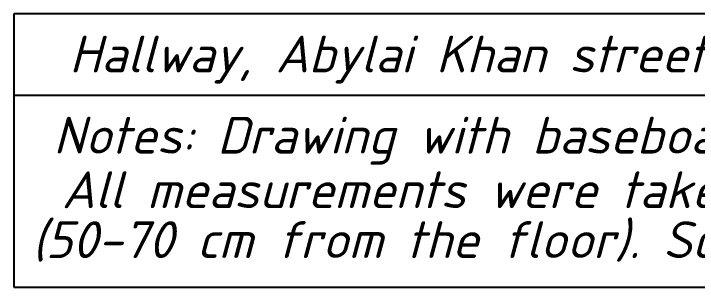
# Model space of a CAD drawing. Header units: millimetres. Extents: x 0 to 135706, y 0 to 79429.
# Drawn here: x 0 to 27930, y 0 to 11166 of the extents above; entities that cross this region are included whole.
import ezdxf
from ezdxf.enums import TextEntityAlignment as Align

# ---------------------------------------------------------------- set-up
doc = ezdxf.new("R2010")
doc.units = ezdxf.units.MM
doc.styles.add('GOST', font='ISOCPEUI.TTF')

msp = doc.modelspace()

# ---------------------------------------------------------------- linework, layer by layer
for p, q in [((54386.708, 11165.594), (0, 11165.594)), ((0, 11165.594), (0, 10910.908)), ((0, 10910.908), (0, 0)), ((0, 7837.736), (49071.66, 7837.736)), ((0, 0), (54386.708, 0))]:
    msp.add_line(p, q)

# ---------------------------------------------------------------- texts
at = {"style": 'GOST'}
for s, p in [('Hallway, Abylai Khan street, 2nd floor (260-284)', (48084.296, 9519.425)), ('Notes: Drawing with baseboard (плинтус), Width 65mm', (52781.616, 6205.454)), ('All measurements were taken at waist level ', (44552.274, 3981.122))]:
    msp.add_text(s, height=1500, dxfattribs=at).set_placement(p, align=Align.MIDDLE_RIGHT)
at = {"insert": (747.728, 2694.772), "char_height": 1500, "width": 72033.57955, "attachment_point": 1, "style": 'GOST'}
msp.add_mtext('(50-70 cm from the floor). Scale 1:1. (in mm)', dxfattribs=at)

doc.saveas('drawing.dxf')
